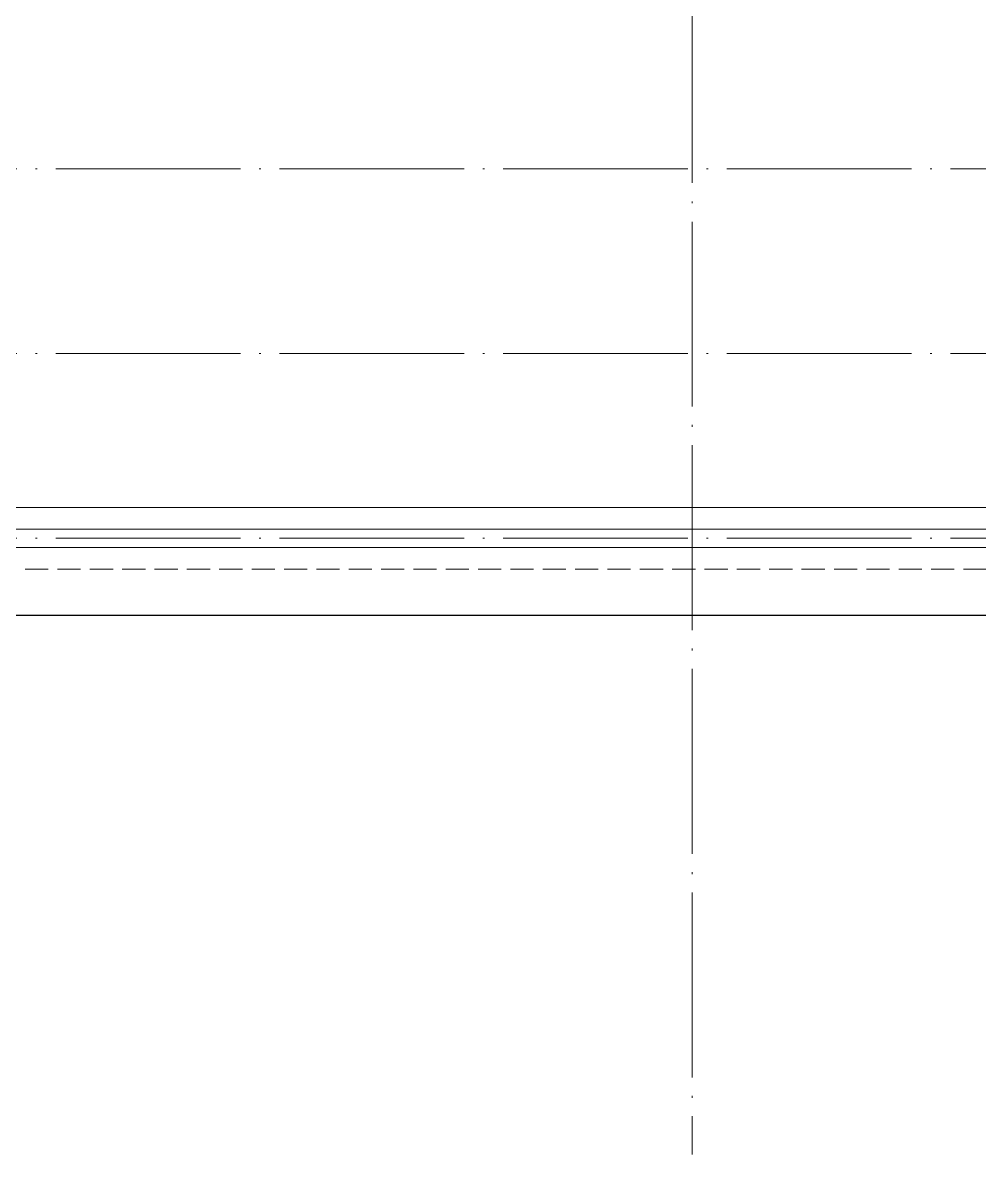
# Model space of a CAD drawing. Extents: x 27938 to 725830, y -209821 to 1628073.
# Drawn here: x 276543 to 279648, y 593949 to 597623 of the extents above; entities that cross this region are included whole.
import ezdxf

# ---------------------------------------------------------------- set-up
doc = ezdxf.new("R2010")
doc.units = 0
doc.header["$LTSCALE"] = 1000
doc.header["$MEASUREMENT"] = 0
doc.linetypes.add('DASH', pattern=[0.35, 0.25, -0.1])
doc.linetypes.add('DOTE', pattern=[2.42, 2, -0.2, 0.02, -0.2])
for name, color, linetype, lineweight in [('DOTE', 19, 'DOTE', 9), ('平面-栏杆', 135, 'Continuous', 15), ('平面-看线', 45, 'Continuous', 15)]:
    doc.layers.add(name, color=color, linetype=linetype, lineweight=lineweight)
doc.layers.add('看线', color=251, linetype='Continuous')

# ---------------------------------------------------------------- blocks, each defined once
blk = doc.blocks.new('GDGDGRDGDGDR')
at = {"layer": 'DOTE', "linetype": 'DOTE', "ltscale": 0.3}
for p, q in [((278716.6, 612948.8), (278716.6, 593948.8)), ((270116.6, 597148.8), (328916.6, 597148.8)), ((270116.6, 596548.8), (328916.6, 596548.8)), ((270116.6, 595948.8), (328916.6, 595948.8))]:
    blk.add_line(p, q, dxfattribs=at)

msp = doc.modelspace()

# ---------------------------------------------------------------- linework, layer by layer
at = {"layer": '平面-栏杆'}
for p, q in [((275816.6, 595978.8), (281716.6, 595978.8)), ((275816.6, 595918.8), (281716.6, 595918.8))]:
    msp.add_line(p, q, dxfattribs=at)
at = {"layer": '平面-看线'}
msp.add_line((275816.6, 596048.8), (281716.6, 596048.8), dxfattribs=at)
at = {"layer": '平面-看线', "linetype": 'DASH', "ltscale": 0.3}
msp.add_line((275816.6, 595848.8), (281716.6, 595848.8), dxfattribs=at)
at = {"layer": '看线', "color": 202, "ltscale": 0.5}
msp.add_lwpolyline([(281716.6, 595698.8), (275816.6, 595698.8)], dxfattribs=at)

# ---------------------------------------------------------------- block references
msp.add_blockref('GDGDGRDGDGDR', (0, 0))

doc.saveas('drawing.dxf')
